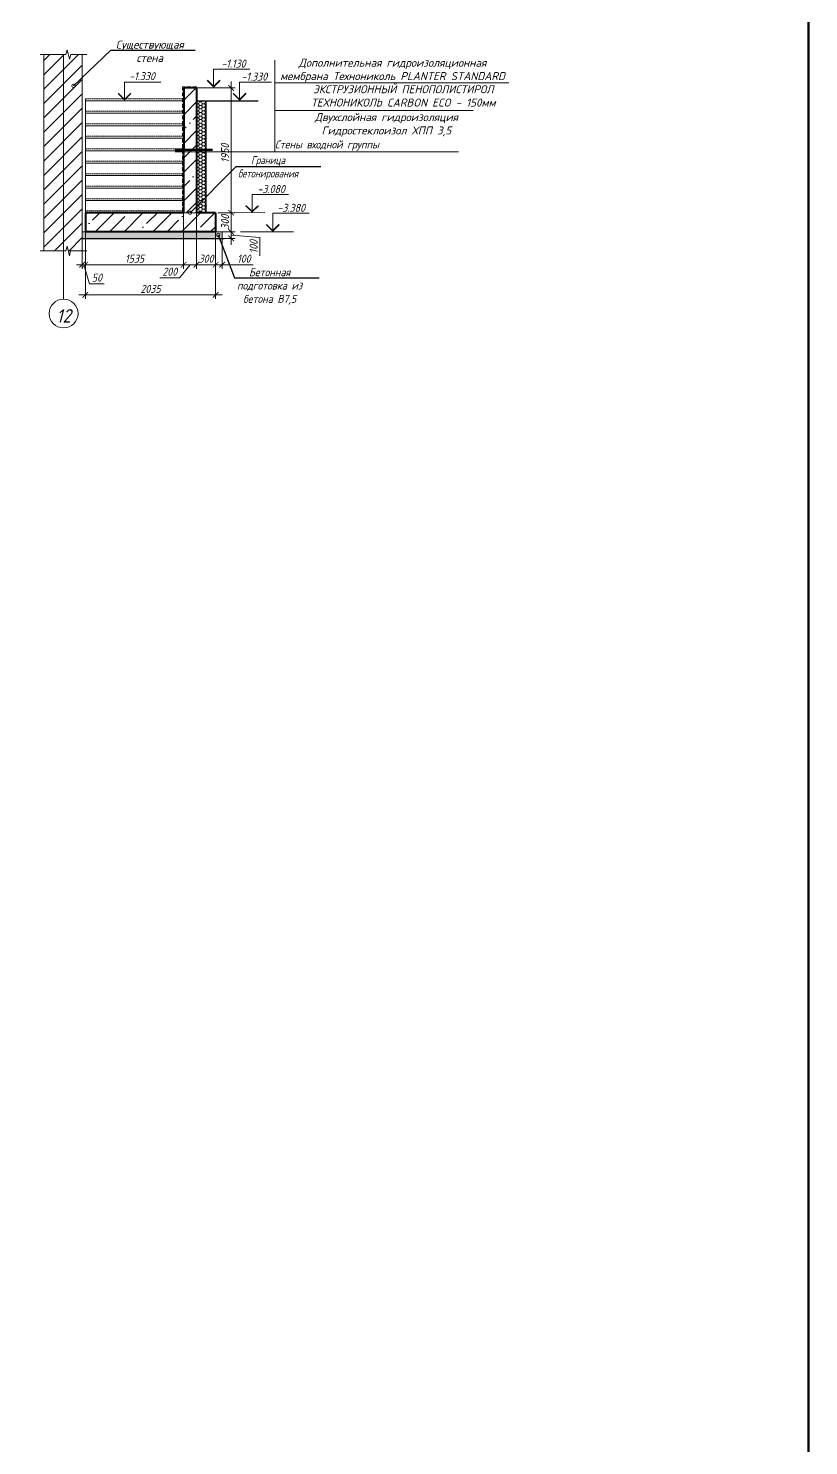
# Model space of a CAD drawing. Header units: millimetres. Extents: x 504091 to 2165846, y 135022 to 442887.
# Drawn here: x 1564236 to 1576424, y 242612 to 264757 of the extents above; entities that cross this region are included whole.
import ezdxf
from ezdxf import colors
from ezdxf.entities.mleader import LeaderData, LeaderLine
from ezdxf.math import Vec2, Vec3

# ---------------------------------------------------------------- set-up
doc = ezdxf.new("R2010")
doc.units = ezdxf.units.MM
for name, pattern in [('ADSK_Линия сетки', [25, 20, -2.5, 0, -2.5]), ('IMPORT-ADSK_Штриховая_ш3 п1_5 _2_', [4.5, 3, -1.5]), ('осеваяX2', [4, 2.5, -0.5, 0.5, -0.5])]:
    doc.linetypes.add(name, pattern=pattern)
doc.layers.get('Defpoints').update_dxf_attribs({"color": 255})
for name, color, linetype, lineweight in [('+АР_Вспомогательная', 7, 'Continuous', 9), ('S-STRS', 31, 'Continuous', 9), ('Монолит тонкий', 204, 'Continuous', 9), ('Оси', 165, 'осеваяX2', 13), ('Размер', 7, 'Continuous', 13), ('размеры', 7, 'Continuous', 9), ('Размеры КР', 164, 'Continuous', 9), ('СПДС_+АР_Выноски', 4, 'Continuous', 9)]:
    doc.layers.add(name, color=color, linetype=linetype, lineweight=lineweight)
for name, color, linetype in [('PS_Выноски', 7, 'Continuous'), ('SGRAND', 7, 'Continuous'), ('Контур', 7, 'Continuous')]:
    doc.layers.add(name, color=color, linetype=linetype)
doc.styles.add('GOST 2.304_new', font='isocpeur.ttf', dxfattribs={"width": 0.9, "oblique": 15})
doc.linetypes.add('zem', pattern='A,1.9,[130,ltypeshp.shx,S=2.4,R=135,X=0.5,Y=-1.8],2,[130,ltypeshp.shx,S=2.4,R=135,X=0.5,Y=-1.8],2,[130,ltypeshp.shx,S=2.4,R=135,X=0.5,Y=-1.8],3.8', length=9.7)
doc.linetypes.add('зигзаг', pattern='A,0.00254,-5.08,[131,ltypeshp.shx,S=5.08,R=0,X=-5.08,Y=0],-10.16,[131,ltypeshp.shx,S=5.08,R=180,X=5.08,Y=0],-5.08', length=20.32254)
doc.dimstyles.new('SPDS 1_50', dxfattribs={"dimscale": 50, "dimtxt": 2.5, "dimasz": 1.77, "dimexe": 1.25, "dimexo": 0.625, "dimtad": 1, "dimdec": 0, "dimrnd": 0.001, "dimzin": 9, "dimtxsty": 'GOST 2.304_new', "dimblk": 'ARCHTICK', "dimcen": 2.5, "dimdle": 2, "dimclrt": 256, "dimadec": 0, "dimazin": 2, "dimtfac": 0.75, "dimtdec": 0, "dimtmove": 1, "dimatfit": 3, "dimfxl": 0, "dimtolj": 1, "dimlwd": 9, "dimlwe": 9, "dimarcsym": 0})

# ---------------------------------------------------------------- blocks, each defined once
blk = doc.blocks.new('_DotSmall')
at = {"color": 0, "linetype": 'ByBlock', "lineweight": 35, "const_width": 0.5}
blk.add_lwpolyline([(-0.0625, 0, 1), (0.0625, 0, 1)], format="xyb", close=True, dxfattribs=at)
blk = doc.blocks.new('_ArchTick')
at = {"color": 0, "linetype": 'ByBlock', "const_width": 0.15}
blk.add_lwpolyline([(-0.5, -0.5), (0.5, 0.5)], dxfattribs=at)
blk = doc.blocks.new('*D3700')
at = {"layer": 'Defpoints', "color": 0, "lineweight": 20, "transparency": 16777216}
for p in [(1565076, 261696), (1565126, 261725), (1565126, 261064)]:
    blk.add_point(p, dxfattribs=at)
at = {"layer": 'Контур', "color": 0, "lineweight": 9, "transparency": 16777216}
for p, q in [((1565076, 261665), (1565076, 261002)), ((1565126, 261694), (1565126, 261002)), ((1565076, 261064), (1564988, 261064)), ((1565076, 261064), (1565126, 261064)), ((1565076, 261064), (1565126, 261064)), ((1565101, 261064), (1565190, 260767)), ((1565126, 261064), (1565215, 261064)), ((1565190, 260767), (1565421, 260767))]:
    blk.add_line(p, q, dxfattribs=at)
at = {"layer": 'Контур', "color": 0, "lineweight": 9, "transparency": 16777216, "xscale": 88.5, "yscale": 88.5, "zscale": 88.5}
blk.add_blockref('_ArchTick', (1565076, 261064), dxfattribs=at)
at = {"layer": 'Контур', "color": 0, "lineweight": 9, "transparency": 16777216, "xscale": 88.5, "yscale": 88.5, "zscale": 88.5, "rotation": 180}
blk.add_blockref('_ArchTick', (1565126, 261064), dxfattribs=at)
at = {"layer": 'Контур', "lineweight": 20, "transparency": 16777216, "insert": (1565306, 260861), "char_height": 125, "attachment_point": 5, "style": 'GOST 2.304_new'}
blk.add_mtext('\\A1;50', dxfattribs=at)
blk = doc.blocks.new('*D3701')
at = {"layer": 'Defpoints', "color": 0, "lineweight": 20, "transparency": 16777216}
for p in [(1566661, 262029), (1565126, 261725), (1566661, 261064)]:
    blk.add_point(p, dxfattribs=at)
at = {"layer": 'Контур', "color": 0, "lineweight": 9, "transparency": 16777216}
for p, q in [((1566661, 261998), (1566661, 261002)), ((1565126, 261694), (1565126, 261002)), ((1565026, 261064), (1566761, 261064))]:
    blk.add_line(p, q, dxfattribs=at)
at = {"layer": 'Контур', "color": 0, "lineweight": 9, "transparency": 16777216, "xscale": 88.5, "yscale": 88.5, "zscale": 88.5, "rotation": 180}
blk.add_blockref('_ArchTick', (1565126, 261064), dxfattribs=at)
at = {"layer": 'Контур', "color": 0, "lineweight": 9, "transparency": 16777216, "xscale": 88.5, "yscale": 88.5, "zscale": 88.5}
blk.add_blockref('_ArchTick', (1566661, 261064), dxfattribs=at)
at = {"layer": 'Контур', "lineweight": 20, "transparency": 16777216, "insert": (1565894, 261158), "char_height": 125, "attachment_point": 5, "style": 'GOST 2.304_new'}
blk.add_mtext('\\A1;1535', dxfattribs=at)
blk = doc.blocks.new('*D3702')
at = {"layer": 'Defpoints', "color": 0, "lineweight": 20, "transparency": 16777216}
for p in [(1566661, 262029), (1566861, 262042), (1566861, 261064)]:
    blk.add_point(p, dxfattribs=at)
at = {"layer": 'Контур', "color": 0, "lineweight": 9, "transparency": 16777216}
for p, q in [((1566661, 261998), (1566661, 261002)), ((1566861, 262011), (1566861, 261002)), ((1566561, 261064), (1566961, 261064)), ((1566761, 261064), (1566598, 260861)), ((1566598, 260861), (1566289, 260861))]:
    blk.add_line(p, q, dxfattribs=at)
at = {"layer": 'Контур', "color": 0, "lineweight": 9, "transparency": 16777216, "xscale": 88.5, "yscale": 88.5, "zscale": 88.5, "rotation": 180}
blk.add_blockref('_ArchTick', (1566661, 261064), dxfattribs=at)
at = {"layer": 'Контур', "color": 0, "lineweight": 9, "transparency": 16777216, "xscale": 88.5, "yscale": 88.5, "zscale": 88.5}
blk.add_blockref('_ArchTick', (1566861, 261064), dxfattribs=at)
at = {"layer": 'Контур', "lineweight": 20, "transparency": 16777216, "insert": (1566444, 260955), "char_height": 125, "attachment_point": 5, "style": 'GOST 2.304_new'}
blk.add_mtext('\\A1;200', dxfattribs=at)
blk = doc.blocks.new('*D3695')
at = {"layer": 'Defpoints', "color": 0, "lineweight": 20, "transparency": 16777216}
for p in [(1566861, 262042), (1567161, 261783), (1567161, 261064)]:
    blk.add_point(p, dxfattribs=at)
at = {"layer": 'Контур', "color": 0, "lineweight": 9, "transparency": 16777216}
for p, q in [((1566861, 262011), (1566861, 261002)), ((1567161, 261751), (1567161, 261002)), ((1566761, 261064), (1567261, 261064))]:
    blk.add_line(p, q, dxfattribs=at)
at = {"layer": 'Контур', "color": 0, "lineweight": 9, "transparency": 16777216, "xscale": 88.5, "yscale": 88.5, "zscale": 88.5, "rotation": 180}
blk.add_blockref('_ArchTick', (1566861, 261064), dxfattribs=at)
at = {"layer": 'Контур', "color": 0, "lineweight": 9, "transparency": 16777216, "xscale": 88.5, "yscale": 88.5, "zscale": 88.5}
blk.add_blockref('_ArchTick', (1567161, 261064), dxfattribs=at)
at = {"layer": 'Контур', "lineweight": 20, "transparency": 16777216, "insert": (1567011, 261158), "char_height": 125, "attachment_point": 5, "style": 'GOST 2.304_new'}
blk.add_mtext('\\A1;300', dxfattribs=at)
blk = doc.blocks.new('*D3696')
at = {"layer": 'Defpoints', "color": 0, "lineweight": 20, "transparency": 16777216}
for p in [(1567161, 261783), (1567261, 261528), (1567261, 261064)]:
    blk.add_point(p, dxfattribs=at)
at = {"layer": 'Контур', "color": 0, "lineweight": 9, "transparency": 16777216}
for p, q in [((1567161, 261751), (1567161, 261002)), ((1567261, 261497), (1567261, 261002)), ((1567061, 261064), (1567361, 261064)), ((1567745, 261064), (1567261, 261064))]:
    blk.add_line(p, q, dxfattribs=at)
at = {"layer": 'Контур', "color": 0, "lineweight": 9, "transparency": 16777216, "xscale": 88.5, "yscale": 88.5, "zscale": 88.5, "rotation": 180}
blk.add_blockref('_ArchTick', (1567161, 261064), dxfattribs=at)
at = {"layer": 'Контур', "color": 0, "lineweight": 9, "transparency": 16777216, "xscale": 88.5, "yscale": 88.5, "zscale": 88.5}
blk.add_blockref('_ArchTick', (1567261, 261064), dxfattribs=at)
at = {"layer": 'Контур', "lineweight": 20, "transparency": 16777216, "insert": (1567602, 261158), "char_height": 125, "attachment_point": 5, "style": 'GOST 2.304_new'}
blk.add_mtext('\\A1;100', dxfattribs=at)
blk = doc.blocks.new('*D3697')
at = {"layer": 'Defpoints', "color": 0, "lineweight": 20, "transparency": 16777216}
for p in [(1565126, 261875), (1567161, 261875), (1567161, 260592)]:
    blk.add_point(p, dxfattribs=at)
at = {"layer": 'Контур', "color": 0, "lineweight": 9, "transparency": 16777216}
for p, q in [((1565126, 261844), (1565126, 260530)), ((1567161, 261844), (1567161, 260530)), ((1565026, 260592), (1567261, 260592))]:
    blk.add_line(p, q, dxfattribs=at)
at = {"layer": 'Контур', "color": 0, "lineweight": 9, "transparency": 16777216, "xscale": 88.5, "yscale": 88.5, "zscale": 88.5, "rotation": 180}
blk.add_blockref('_ArchTick', (1565126, 260592), dxfattribs=at)
at = {"layer": 'Контур', "color": 0, "lineweight": 9, "transparency": 16777216, "xscale": 88.5, "yscale": 88.5, "zscale": 88.5}
blk.add_blockref('_ArchTick', (1567161, 260592), dxfattribs=at)
at = {"layer": 'Контур', "lineweight": 20, "transparency": 16777216, "insert": (1566144, 260686), "char_height": 125, "attachment_point": 5, "style": 'GOST 2.304_new'}
blk.add_mtext('\\A1;2035', dxfattribs=at)
blk = doc.blocks.new('*D3698')
at = {"layer": 'Defpoints', "color": 0, "lineweight": 20, "transparency": 16777216}
for p in [(1567161, 261875), (1567403, 261875), (1567161, 261575)]:
    blk.add_point(p, dxfattribs=at)
at = {"layer": 'Контур', "color": 0, "lineweight": 9, "transparency": 16777216}
for p, q in [((1567403, 261475), (1567403, 261975)), ((1567193, 261875), (1567466, 261875)), ((1567193, 261575), (1567466, 261575))]:
    blk.add_line(p, q, dxfattribs=at)
at = {"layer": 'Контур', "color": 0, "lineweight": 9, "transparency": 16777216, "xscale": 88.5, "yscale": 88.5, "zscale": 88.5}
for p, rotation in [((1567403, 261875), 90), ((1567403, 261575), 270)]:
    blk.add_blockref('_ArchTick', p, dxfattribs=dict(at, rotation=rotation))
at = {"layer": 'Контур', "lineweight": 20, "transparency": 16777216, "insert": (1567309, 261728), "char_height": 125, "attachment_point": 5, "rotation": 90, "style": 'GOST 2.304_new'}
blk.add_mtext('\\A1;300', dxfattribs=at)
blk = doc.blocks.new('*D3699')
at = {"layer": 'Defpoints', "color": 0, "lineweight": 20, "transparency": 16777216}
for p in [(1566862, 263825), (1567403, 263825), (1567161, 261875)]:
    blk.add_point(p, dxfattribs=at)
at = {"layer": 'Контур', "color": 0, "lineweight": 9, "transparency": 16777216}
for p, q in [((1566894, 263825), (1567466, 263825)), ((1567403, 261775), (1567403, 263925)), ((1567193, 261875), (1567466, 261875))]:
    blk.add_line(p, q, dxfattribs=at)
at = {"layer": 'Контур', "color": 0, "lineweight": 9, "transparency": 16777216, "xscale": 88.5, "yscale": 88.5, "zscale": 88.5}
for p, rotation in [((1567403, 263825), 90), ((1567403, 261875), 270)]:
    blk.add_blockref('_ArchTick', p, dxfattribs=dict(at, rotation=rotation))
at = {"layer": 'Контур', "lineweight": 20, "transparency": 16777216, "insert": (1567309, 262805), "char_height": 125, "attachment_point": 5, "rotation": 90, "style": 'GOST 2.304_new'}
blk.add_mtext('\\A1;1950', dxfattribs=at)
blk = doc.blocks.new('*D3694')
at = {"layer": 'Defpoints', "color": 0, "lineweight": 20, "transparency": 16777216}
for p in [(1567161, 261575), (1567189, 261475), (1567403, 261475)]:
    blk.add_point(p, dxfattribs=at)
at = {"layer": 'Размеры КР', "color": 0, "lineweight": 9, "transparency": 16777216}
for p, q in [((1567193, 261575), (1567466, 261575)), ((1567403, 261675), (1567403, 261375)), ((1567220, 261475), (1567466, 261475)), ((1567403, 261525), (1567849, 261487)), ((1567849, 261487), (1567849, 261200))]:
    blk.add_line(p, q, dxfattribs=at)
at = {"layer": 'Размеры КР', "color": 0, "lineweight": 9, "transparency": 16777216, "xscale": 88.5, "yscale": 88.5, "zscale": 88.5}
for p, rotation in [((1567403, 261575), 90), ((1567403, 261475), 270)]:
    blk.add_blockref('_ArchTick', p, dxfattribs=dict(at, rotation=rotation))
at = {"layer": 'Размеры КР', "lineweight": 20, "transparency": 16777216, "insert": (1567755, 261344), "char_height": 125, "attachment_point": 5, "rotation": 90, "style": 'GOST 2.304_new'}
blk.add_mtext('\\A1;100', dxfattribs=at)

msp = doc.modelspace()

# ---------------------------------------------------------------- hatches: boundary and pattern name
at = {"layer": 'SGRAND', "lineweight": 20}
h = msp.add_hatch(dxfattribs=at)
h.set_pattern_fill('ANSI31', color=256, scale=50)
h.set_pattern_definition([(45, (273539.89, 13232.52), (-112.253202, 112.253202), [])])
h.paths.add_polyline_path([(1565077.0982, 264347.9321), (1564897.6824, 264347.9321), (1564878.9324, 264272.9321), (1564841.4324, 264422.9321), (1564822.6824, 264347.9321), (1564477.0982, 264347.9321), (1564476.253, 261279.1402), (1564821.5727, 261279.1402), (1564840.3227, 261354.1402), (1564877.8227, 261204.1402), (1564896.5727, 261279.1402), (1565076.253, 261279.1402)])
h = msp.add_hatch(dxfattribs=at)
h.set_pattern_fill('ANSI35', color=256, scale=50)
h.set_pattern_definition([(45, (273429.9, 13232.5), (-224.5064, 224.5064), []), (45, (273654.4, 13232.5), (-224.5064, 224.5064), [396.875, -79.375, 0, -79.375])])
h.paths.add_polyline_path([(1566861.8079, 263825.3035), (1566661.8079, 263825.3035), (1566661.8079, 261873.1354), (1566861.8079, 261873.1354)])
h.paths.add_polyline_path([(1566527.3628, 261870.9673), (1566427.3628, 261879.1354), (1565126.253, 261877.4715), (1565126.253, 261577.4715), (1566675.3373, 261579.1354)])
h.paths.add_polyline_path([(1567160.6982, 261869.3035), (1566627.3628, 261870.9673), (1566527.3628, 261870.9673), (1566675.3373, 261570.9673), (1567161.8079, 261570.9673)])
h = msp.add_hatch(dxfattribs=at)
h.set_pattern_fill('HONEY', color=256, scale=10)
h.paths.add_polyline_path([(1567012.249, 263625.3035), (1566862.2489, 263625.3035), (1566861.3178, 261989.066), (1567011.4149, 262159.7099)])
h.paths.add_polyline_path([(1567011.4149, 262159.7099), (1566861.3178, 261989.066), (1566861.253, 261875.3035), (1567011.2531, 261875.3035)])
h = msp.add_hatch(dxfattribs=at)
h.set_pattern_fill('AR-CONC', color=256, scale=0.5)
h.set_pattern_definition([(50, (391535.74, 21809.51), (91.0923345, -7.969543), [9.525, -104.775]), (355, (391535.74, 21809.51), (-17.621711, 95.5284226), [7.62, -83.820292]), (100.451445, (391543.33, 21808.85), (73.4706235, 87.558876), [8.0950044, -89.045122]), (46.1842, (391535.74, 21834.91), (135.53952, -21.021164), [14.2875, -157.1625]), (96.635558, (391547.04, 21833.16), (118.702067, 123.713062), [12.142512, -133.567804]), (351.184151, (391535.74, 21834.91), (118.702067, 123.713062), [11.429984, -125.729866]), (21, (391548.44, 21828.56), (75.8071956, -51.132599), [9.525, -104.775]), (326, (391548.44, 21828.56), (30.901014, 92.093983), [7.62, -83.82]), (71.451445, (391554.76, 21824.3), (106.7082096, 40.9613844), [8.0950044, -89.044969]), (37.5, (391535.743, 21809.512), (1.5443016, 42.2775194), [0, -82.804, 0, -85.09, 0, -84.1375]), (7.5, (391535.743, 21809.51), (33.4098313, 50.0902874), [0, -48.514, 0, -80.899, 0, -32.0675]), (327.5, (391507.422, 21809.512), (67.7952976, -2.864372), [0, -31.75, 0, -99.06, 0, -131.445]), (317.5, (391494.72, 21809.51), (74.0645907, 12.7132455), [0, -41.275, 0, -65.786, 0, -93.345])])
h.paths.add_polyline_path([(1567261.2534, 261574.8409), (1566926.253, 261575.3035), (1565156.253, 261575.3035), (1565076.3217, 261578.3035), (1565076.3685, 261475.3035), (1567261.2527, 261475.4298)])

# ---------------------------------------------------------------- linework, layer by layer
at = {"layer": '+АР_Вспомогательная', "color": 7, "linetype": 'Continuous', "ltscale": 50}
for points in [[(1564419.8163, 264347.9321), (1564822.6824, 264347.9321), (1564841.4324, 264422.9321), (1564878.9324, 264272.9321), (1564897.6824, 264347.9321), (1565149.3215, 264347.9321)], [(1564418.7066, 261279.1402), (1564821.5727, 261279.1402), (1564840.3227, 261354.1402), (1564877.8227, 261204.1402), (1564896.5727, 261279.1402), (1565148.2118, 261279.1402)]]:
    msp.add_lwpolyline(points, dxfattribs=at)
at = {"layer": 'PS_Выноски', "linetype": 'zem'}
for p, q in [((1566862.2489, 263625.3035), (1567826.1208, 263625.3035)), ((1565076.3238, 261474.9617), (1567292.3367, 261475.3035))]:
    msp.add_line(p, q, dxfattribs=at)
at = {"layer": 'S-STRS', "color": 18, "linetype": 'IMPORT-ADSK_Штриховая_ш3 п1_5 _2_', "ltscale": 20, "true_color": 0x000000}
for p, q in [((1566642.3628, 263845.3035), (1566641.253, 261875.3035)), ((1566862.3628, 263845.3035), (1566642.3628, 263845.3035)), ((1565126.253, 263625.5422), (1565126.253, 263655.5422))]:
    msp.add_line(p, q, dxfattribs=at)
at = {"layer": 'S-STRS', "color": 18, "linetype": 'IMPORT-ADSK_Штриховая_ш3 п1_5 _2_', "true_color": 0x000000}
for p, q in [((1565126.3287, 263655.5422), (1566661.3233, 263655.5422)), ((1565126.3287, 263460.5422), (1566661.3233, 263460.5422)), ((1565126.3287, 263265.5422), (1566661.3233, 263265.5422)), ((1565126.3287, 263070.5422), (1566661.3233, 263070.5422)), ((1565126.3287, 262875.5422), (1566661.3233, 262875.5422)), ((1565126.3287, 262680.5422), (1566661.3233, 262680.5422)), ((1565126.3287, 262485.5422), (1566661.3233, 262485.5422)), ((1565126.3287, 262290.5422), (1566661.3233, 262290.5422)), ((1565126.3287, 262095.5422), (1566661.3233, 262095.5422)), ((1566661.253, 261905.3035), (1565126.253, 261905.3035))]:
    msp.add_line(p, q, dxfattribs=at)
at = {"layer": 'SGRAND', "lineweight": 20}
msp.add_line((1567012.249, 263625.3035), (1567011.253, 261875.2181), dxfattribs=at)
at = {"layer": 'Контур', "lineweight": 20}
for p, q in [((1564477.3628, 264347.9321), (1564476.253, 261279.1402)), ((1565077.3628, 264347.9321), (1565076.253, 261279.1402)), ((1566862.3628, 263825.3035), (1566862.3628, 263845.3035)), ((1565126.253, 261575.3035), (1565076.253, 261575.3035))]:
    msp.add_line(p, q, dxfattribs=at)
msp.add_circle((1564786.253, 260300.9327), 225, dxfattribs=at)
at = {"layer": 'Монолит тонкий', "lineweight": 40, "ltscale": 100}
for p, q in [((1566662.3628, 263825.3035), (1566661.253, 261875.3035)), ((1566862.3628, 263825.3035), (1566662.3628, 263825.3035)), ((1566862.3628, 263825.3035), (1566861.253, 261875.3035)), ((1565126.253, 261875.3035), (1565126.253, 261575.3035)), ((1566661.253, 261875.3035), (1565126.253, 261875.3035)), ((1567161.253, 261875.3035), (1566861.253, 261875.3035)), ((1567161.253, 261875.3035), (1567161.253, 261575.3035)), ((1567161.253, 261575.3035), (1565126.253, 261575.3035))]:
    msp.add_line(p, q, dxfattribs=at)
at = {"layer": 'Монолит тонкий', "lineweight": 20, "ltscale": 100}
for p, q in [((1565126.253, 261875.3035), (1565126.253, 263625.5422)), ((1565126.253, 263625.5422), (1566661.3233, 263625.5422)), ((1565126.3287, 263430.5422), (1566661.3233, 263430.5422)), ((1565126.3287, 263235.5422), (1566661.3233, 263235.5422)), ((1565126.3287, 263040.5422), (1566661.3233, 263040.5422)), ((1565126.3287, 262845.5422), (1566661.3233, 262845.5422)), ((1565126.3287, 262650.5422), (1566661.3233, 262650.5422)), ((1565126.3287, 262455.5422), (1566661.3233, 262455.5422)), ((1565126.3287, 262260.5422), (1566661.3233, 262260.5422)), ((1565126.3287, 262065.5422), (1566661.3233, 262065.5422))]:
    msp.add_line(p, q, dxfattribs=at)
at = {"layer": 'Оси', "linetype": 'ADSK_Линия сетки'}
msp.add_line((1564786.253, 264347.9321), (1564786.253, 260525.9327), dxfattribs=at)
at = {"layer": 'размеры', "ltscale": 50}
msp.add_line((1566844.803, 263825.3035), (1567354.3366, 263826.4761), dxfattribs=at)
for points in [[(1567130.1752, 263828.4761), (1567130.1752, 264120.7797), (1567697.2967, 264120.7797)], [(1565737.2726, 263625.5422), (1565737.2726, 263917.8459), (1566304.3942, 263917.8459)], [(1567534.7764, 263625.3035), (1567534.7764, 263917.6071), (1568035.3189, 263917.6071)], [(1567730.7851, 261877.852), (1567730.7851, 262161.1557), (1568297.9066, 262161.1557)], [(1568053.4983, 261574.9673), (1568053.4983, 261867.271), (1568620.6198, 261867.271)]]:
    msp.add_lwpolyline(points, dxfattribs=at)
at = {"layer": 'размеры', "ltscale": 50, "const_width": 24}
for points in [[(1565837.2726, 263742.5128), (1565737.2726, 263642.5128), (1565637.2726, 263742.5128)], [(1567230.1752, 263945.4466), (1567130.1752, 263845.4466), (1567030.1752, 263945.4466)], [(1567634.7764, 263742.274), (1567534.7764, 263642.274), (1567434.7764, 263742.274)], [(1567630.7851, 261985.8226), (1567730.7851, 261894.8226), (1567830.7851, 261985.8226)], [(1567953.4983, 261691.9379), (1568053.4983, 261591.9379), (1568153.4983, 261691.9379)]]:
    msp.add_lwpolyline(points, dxfattribs=at)
at = {"layer": 'Размеры КР', "lineweight": 50}
msp.add_line((1567109.5715, 262857.2434), (1566525.2464, 262857.2434), dxfattribs=at)
at = {"layer": 'Размеры КР', "linetype": 'зигзаг', "lineweight": 20, "ltscale": 0.1}
msp.add_line((1566861.253, 261875.3035), (1566661.253, 261875.3035), dxfattribs=at)
at = {"layer": 'Размеры КР', "lineweight": 20}
for p, q in [((1567276.5288, 261875.3035), (1567927.3114, 261877.852)), ((1567161.253, 261575.3035), (1567261.253, 261574.9673)), ((1567261.253, 261574.9673), (1567261.253, 261475.3035)), ((1567551.8377, 261574.9673), (1568379.132, 261574.9673)), ((1567261.253, 261475.3035), (1565076.3685, 261475.3035))]:
    msp.add_line(p, q, dxfattribs=at)
at = {"layer": 'Размеры КР', "color": 1, "lineweight": 60}
msp.add_lwpolyline([(1528279.3423, 282473.5457), (1576423.6634, 282473.5457), (1576423.6634, 202751.1477), (1528279.3423, 202751.1477)], close=True, dxfattribs=at)
at = {"layer": 'СПДС_+АР_Выноски', "color": 251, "ltscale": 100, "true_color": 0x636466}
for p, q in [((1571183.9019, 263054.9748), (1568083.1356, 263054.9748)), ((1570955.3649, 262829.9748), (1566530.4813, 262829.9748))]:
    msp.add_line(p, q, dxfattribs=at)

# ---------------------------------------------------------------- texts
at = {"layer": 'Оси', "insert": (1564786.6684, 260264.4804), "char_height": 210, "width": 139.32, "attachment_point": 5, "line_spacing_factor": 1.022766, "style": 'GOST 2.304_new'}
msp.add_mtext('\\pt53.9994,108.0009,162.0003,215.9997,269.9991,324.0006,378,431.9994,486.0009,540.0003,593.9997,647.9991,702.0006,756,809.9994,864.0009,918.0003,971.9997,1025.9991,1080.0006,1134,1187.9994,1242.0009,1296.0003,1349.9997,1403.9991,1458.0006,1512,1565.9994,1620.0009,1674.0003,1727.9997;12', dxfattribs=at)
at = {"layer": 'Размер', "ltscale": 20, "style": 'GOST 2.304_new', "oblique": 15, "width": 0.9}
msp.add_text('Стены входной группы', height=125, rotation=360, dxfattribs=at).set_placement((1568086.9144, 262879.9748))
at = {"layer": 'размеры', "ltscale": 50, "style": 'GOST 2.304_new', "oblique": 15, "width": 0.9}
for s, p in [('-1.130', (1567250.0934, 264143.2529)), ('-1.330', (1565810.1028, 263947.227)), ('-1.330', (1567564.2954, 263940.0803)), ('-3.080', (1567814.7025, 262183.6289)), ('-3.380', (1568126.1657, 261889.7442))]:
    msp.add_text(s, height=125, dxfattribs=at).set_placement(p)

# ---------------------------------------------------------------- dimensions: what is measured, and where the dimension line sits
at = {"layer": 'Контур', "lineweight": 20}
for base, p1, p2, picture, middle in [((1567403.1753, 263825.3035), (1567161.253, 261875.3035), (1566862.3628, 263825.3035), '*D3699', (1567403.1753, 262805.081)), ((1567403.1753, 261875.3035), (1567161.253, 261574.9673), (1567161.253, 261875.3035), '*D3698', (1567403.1753, 261728.1354))]:
    dim = msp.add_linear_dim(base=base, p1=p1, p2=p2, angle=90, dimstyle='SPDS 1_50', dxfattribs=at)
    dim.commit()
    dim.dimension.update_dxf_attribs({"geometry": picture, "text_midpoint": middle, "dimtype": 160})
for base, p1, p2, picture, middle in [((1566661.3132, 261064.1589), (1565126.253, 261725.3035), (1566661.3132, 262029.488), '*D3701', (1565893.7831, 261157.9089)), ((1567161.253, 260592.0517), (1565126.253, 261875.3035), (1567161.253, 261875.3035), '*D3697', (1566143.753, 260685.8017)), ((1565126.253, 261064.1589), (1565076.3685, 261696.2654), (1565126.253, 261725.3035), '*D3700', (1565221.6233, 260861.0339))]:
    dim = msp.add_linear_dim(base=base, p1=p1, p2=p2, dimstyle='SPDS 1_50', dxfattribs=at)
    dim.commit()
    dim.dimension.update_dxf_attribs({"geometry": picture, "text_midpoint": middle})
for base, p1, p2, picture, middle in [((1566861.3131, 261064.1589), (1566661.3132, 262029.488), (1566861.3131, 262042.1797), '*D3702', (1566567.1334, 260861.0339)), ((1567161.253, 261064.1589), (1566861.3131, 262042.1797), (1567161.253, 261782.5047), '*D3695', (1567011.2831, 261064.1589)), ((1567261.253, 261064.1589), (1567161.253, 261782.5047), (1567261.253, 261528.3035), '*D3696', (1567601.7111, 261172.277))]:
    dim = msp.add_linear_dim(base=base, p1=p1, p2=p2, dimstyle='SPDS 1_50', dxfattribs=at)
    dim.commit()
    dim.dimension.update_dxf_attribs({"geometry": picture, "text_midpoint": middle, "dimtype": 160})
at = {"layer": 'Размеры КР', "lineweight": 20}
dim = msp.add_linear_dim(base=(1567403.1753, 261475.3035), p1=(1567161.253, 261574.9673), p2=(1567188.636, 261475.3035), angle=90, dimstyle='SPDS 1_50', dxfattribs=at)
dim.commit()
dim.dimension.update_dxf_attribs({"geometry": '*D3694', "text_midpoint": (1567848.7698, 261455.9474), "dimtype": 160})

# ---------------------------------------------------------------- leaders
at = {"layer": 'Размер', "ltscale": 20}
ml = msp.add_multileader_mtext('Standard', dxfattribs=at)
ml.set_content('\\A1;{\\W1;Существующая стена}', color=256, style='GOST 2.304_new')
ml.set_leader_properties()
ml.set_arrow_properties(name='DOTSMALL')
ml.build(insert=Vec2(0, 0))
ml.multileader.update_dxf_attribs({"text_left_attachment_type": 6, "text_right_attachment_type": 6, "dogleg_length": 1, "arrow_head_size": 100})
ctx = ml.context
ctx.base_point, ctx.char_height, ctx.arrow_head_size, ctx.landing_gap_size, ctx.plane_origin = Vec3(1565544.0995, 264415.2819), 125, 100, 0, Vec3(1587461.5028, 410583.064)
ctx.left_attachment, ctx.right_attachment, ctx.text_align_type = 6, 6, 1
notes = []
notes.append((ctx, [(0, (1, 1, 0), (1565524.0995, 264415.2819), (1, 0), 20, [(0, [(1564939.6073, 263859.7146)], 0, [])])]))
ctx.mtext.insert, ctx.mtext.width, ctx.mtext.alignment, ctx.mtext.flow_direction = Vec3(1566132.7213, 264565.2819), 1286.674802, 2, 5
ml = msp.add_multileader_mtext('Standard', dxfattribs=at)
ml.set_content('\\A1;{\\W0.8;Граница бетонирования}', color=256, style='GOST 2.304_new')
ml.set_leader_properties()
ml.set_arrow_properties(name='DOTSMALL')
ml.build(insert=Vec2(0, 0))
ml.multileader.update_dxf_attribs({"text_left_attachment_type": 6, "text_right_attachment_type": 6, "dogleg_length": 1, "arrow_head_size": 100})
ctx = ml.context
ctx.base_point, ctx.char_height, ctx.arrow_head_size, ctx.landing_gap_size, ctx.plane_origin = Vec3(1567502.3916, 262597.5079), 125, 100, 0, Vec3(1589532.0224, 407349.1535)
ctx.left_attachment, ctx.right_attachment, ctx.text_align_type = 6, 6, 1
notes.append((ctx, [(0, (1, 1, 0), (1567482.3916, 262597.5079), (1, 0), 20, [(0, [(1566761.253, 261875.3035)], 0, [])])]))
ctx.mtext.insert, ctx.mtext.width, ctx.mtext.alignment, ctx.mtext.flow_direction = Vec3(1567979.1384, 262760.0079), 1286.674802, 2, 5
ml = msp.add_multileader_mtext('Standard', dxfattribs=at)
ml.set_content('\\A1;Бетонная подготовка из бетона В7,5', color=256, style='GOST 2.304_new')
ml.set_leader_properties()
ml.set_arrow_properties(name='DOTSMALL')
ml.build(insert=Vec2(0, 0))
ml.multileader.update_dxf_attribs({"text_left_attachment_type": 6, "text_right_attachment_type": 6, "dogleg_length": 1, "arrow_head_size": 100})
ctx = ml.context
ctx.base_point, ctx.char_height, ctx.arrow_head_size, ctx.landing_gap_size, ctx.plane_origin = Vec3(1567478.2188, 260858.6879), 125, 100, 0, Vec3(1546438.4291, 406139.4608)
ctx.left_attachment, ctx.right_attachment, ctx.text_align_type = 6, 6, 1
notes.append((ctx, [(1, (1, 1, 0), (1567458.2188, 260858.6879), (1, 0), 20, [(0, [(1567201.3521, 261530.2246)], 0, [])])]))
ctx.mtext.insert, ctx.mtext.rotation, ctx.mtext.width, ctx.mtext.alignment, ctx.mtext.flow_direction = Vec3(1568004.0281, 261008.6879), 6.2831853072, 1286.674802, 2, 5
for ctx, leaders in notes:
    for number, flags, end, landing, length, lines in leaders:
        leader = LeaderData()
        leader.index, (leader.has_last_leader_line, leader.has_dogleg_vector, leader.attachment_direction) = number, flags
        leader.last_leader_point, leader.dogleg_vector, leader.dogleg_length = Vec3(end), Vec3(landing), length
        for number, points, colour, breaks in lines:
            line = LeaderLine()
            line.index, line.vertices, line.color, line.breaks = number, Vec3.list(points), colors.encode_raw_color(colour), breaks
            leader.lines.append(line)
        ctx.leaders.append(leader)

# ---------------------------------------------------------------- next in the draw order: texts
at = {"layer": 'Размер', "ltscale": 20, "insert": (1569924.1295, 264281.9622), "char_height": 125, "width": 3630.396291, "attachment_point": 2, "style": 'GOST 2.304_new', "bg_fill": 2}
msp.add_mtext('\\A1;{\\W1;Дополнительная гидроизоляционная мембрана Технониколь PLANTER STANDARD}', dxfattribs=at)

# ---------------------------------------------------------------- next in the draw order: texts
at = {"layer": 'Размер', "ltscale": 20, "insert": (1570093.0937, 263867.7986), "char_height": 125, "width": 3983.459268, "attachment_point": 2, "style": 'GOST 2.304_new', "bg_fill": 2}
msp.add_mtext('\\A1;{\\W1;ЭКСТРУЗИОННЫЙ ПЕНОПОЛИСТИРОЛ ТЕХНОНИКОЛЬ CARBON ECO - 150мм}', dxfattribs=at)

# ---------------------------------------------------------------- next in the draw order: linework, layer by layer
at = {"layer": 'СПДС_+АР_Выноски', "color": 251, "ltscale": 100, "true_color": 0x636466}
msp.add_line((1571739.3277, 263903.2707), (1568083.1356, 263903.2707), dxfattribs=at)

# ---------------------------------------------------------------- next in the draw order: texts
at = {"layer": 'Размер', "ltscale": 20, "insert": (1569828.4903, 263431.9089), "char_height": 125, "width": 3454.252384, "attachment_point": 2, "style": 'GOST 2.304_new', "bg_fill": 2}
msp.add_mtext('\\A1;{\\W1;Двухслойная гидроизоляция Гидростеклоизол ХПП 3,5}', dxfattribs=at)

# ---------------------------------------------------------------- next in the draw order: linework, layer by layer
at = {"layer": 'СПДС_+АР_Выноски', "color": 251, "ltscale": 100, "true_color": 0x636466}
for p, q in [((1568083.1356, 264257.6424), (1568083.1356, 262829.9748)), ((1571183.9019, 263474.3299), (1568083.1356, 263474.3299))]:
    msp.add_line(p, q, dxfattribs=at)

doc.saveas('drawing.dxf')
